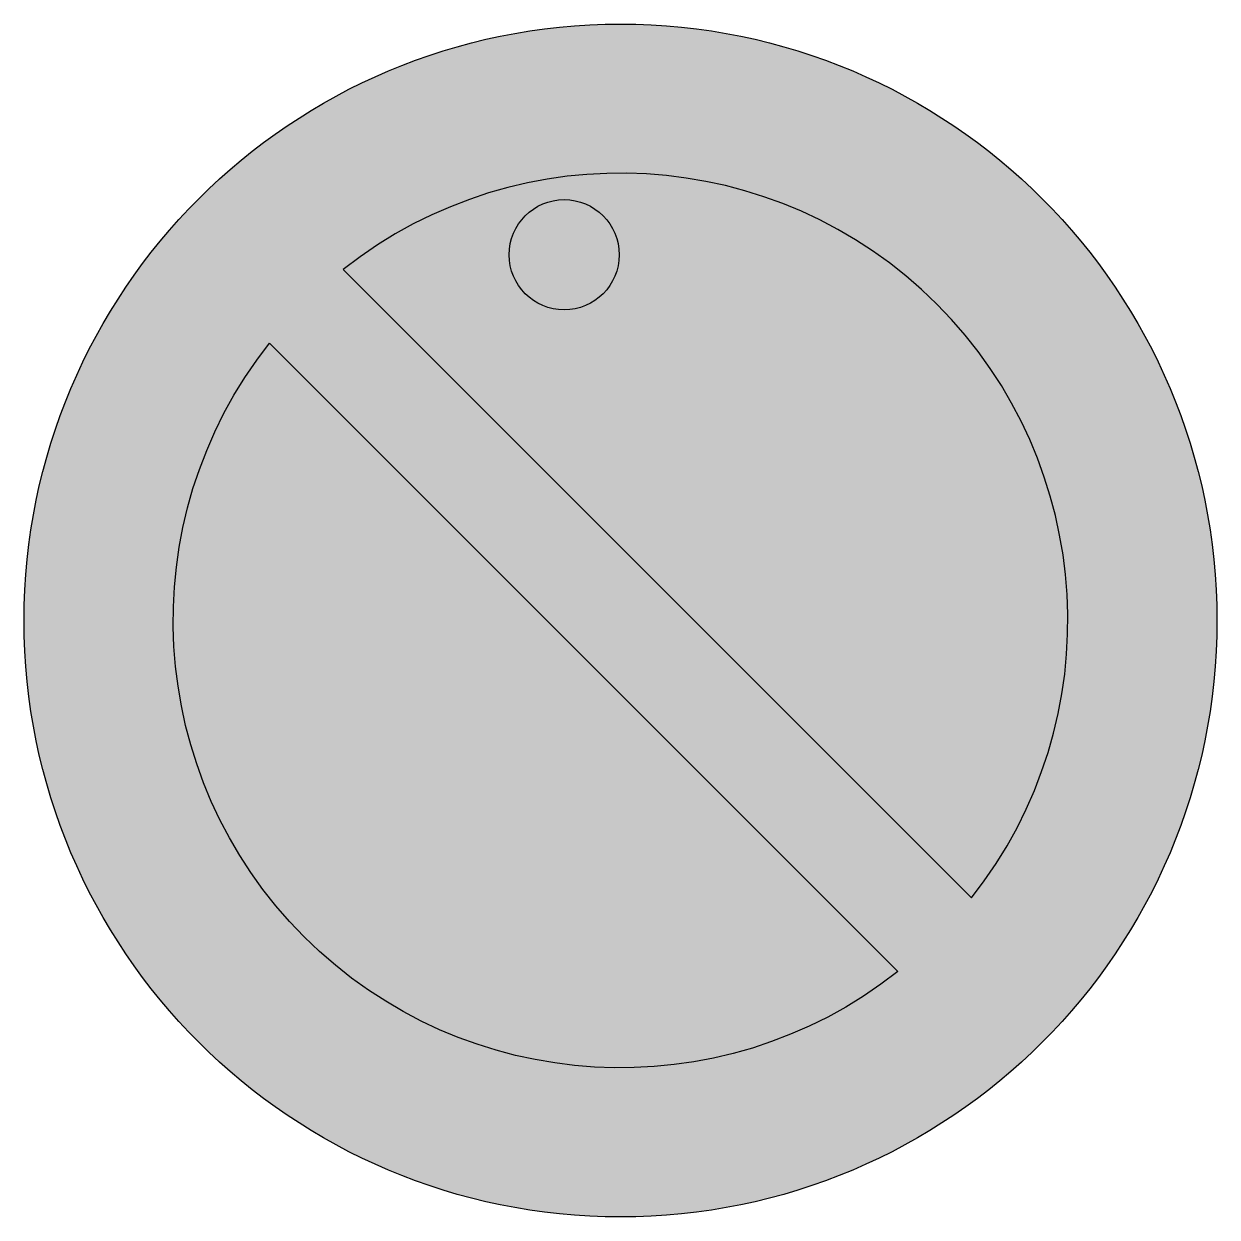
# Model space of a CAD drawing. Header units: millimetres. Extents: x -200 to 200, y -207 to 193.
import ezdxf

# ---------------------------------------------------------------- set-up
doc = ezdxf.new("R2010")
doc.units = ezdxf.units.MM
doc.header["$LTSCALE"] = 10
doc.header["$MEASUREMENT"] = 0
doc.layers.get('0').update_dxf_attribs({"linetype": 'CONTINUOUS'})

msp = doc.modelspace()

# ---------------------------------------------------------------- hatches: boundary and pattern name
h = msp.add_hatch(color=10)
h.dxf.hatch_style = 1
edge = h.paths.add_edge_path(flags=16)
edge.add_arc((0, -7.38), 150, 141.6998, 308.3002, ccw=False)
edge.add_line((-117.72, 85.59), (92.97, -125.09))
edge = h.paths.add_edge_path(flags=16)
edge.add_arc((0, -7.38), 150, 321.6998, 488.3002)
edge.add_line((-92.97, 110.34), (117.72, -100.35))
edge = h.paths.add_edge_path()
edge.add_arc((0, -7.38), 200, 0, 360)
h = msp.add_hatch(color=255)
h.dxf.hatch_style = 1
h.paths.add_polyline_path([(-117.72, 85.59, 0.889407), (92.97, -125.09)])
h.paths.add_polyline_path([(-92.97, 110.34), (117.72, -100.35, 0.889407)])
h.paths.add_polyline_path([(-37.35, 115.27, -1), (-0.41, 115.27, -1)], flags=16)
h = msp.add_hatch(color=256)
h.dxf.hatch_style = 1
h.paths.add_polyline_path([(-0.41, 115.27, 1), (-37.35, 115.27, 1)])
h = msp.add_hatch(color=256)
h.paths.add_polyline_path([(9.8, 92.72, 0.35811), (-9.71, 90.6, 0.14205), (-33.53, 53.87), (49.33, -28.99), (43.37, -9.71, 0.227599), (41.39, 37.67), (36.03, 50.69), (51.23, 49.59), (57.09, -2.96), (72.59, -5.15), (70.09, 59.13)])
h.paths.add_polyline_path([(-36.66, 37.06), (-57.34, 22.24), (-42.2, 7.1), (-26.14, 13.28), (-14.83, 31.32), (0, -0.14), (-12.03, -23.06), (13.01, -48.11), (18.68, -41.5), (27.56, -62.66), (74.12, -109.21), (49.33, -28.99), (-33.53, 53.87, 0.054542)])
h.paths.add_polyline_path([(-26.02, -49.7), (-46.84, -129.67), (-23.87, -136.69), (-2.44, -66.14), (13.01, -48.11), (-12.03, -23.06)])
h.paths.add_polyline_path([(61.73, -143.99), (79.98, -128.19), (74.12, -109.21), (27.56, -62.66)])

# ---------------------------------------------------------------- linework, layer by layer
at = {"color": 10, "flags": 128}
for points in [[(117.72, -100.35, 0.889407), (-92.97, 110.34)], [(92.97, -125.09, -0.889407), (-117.72, 85.59)]]:
    msp.add_lwpolyline(points, format="xyb", close=True, dxfattribs=at)
at = {"color": 10}
msp.add_circle((0, -7.38), 200, dxfattribs=at)
msp.add_circle((-18.88, 115.27), 18.47)

doc.saveas('drawing.dxf')
